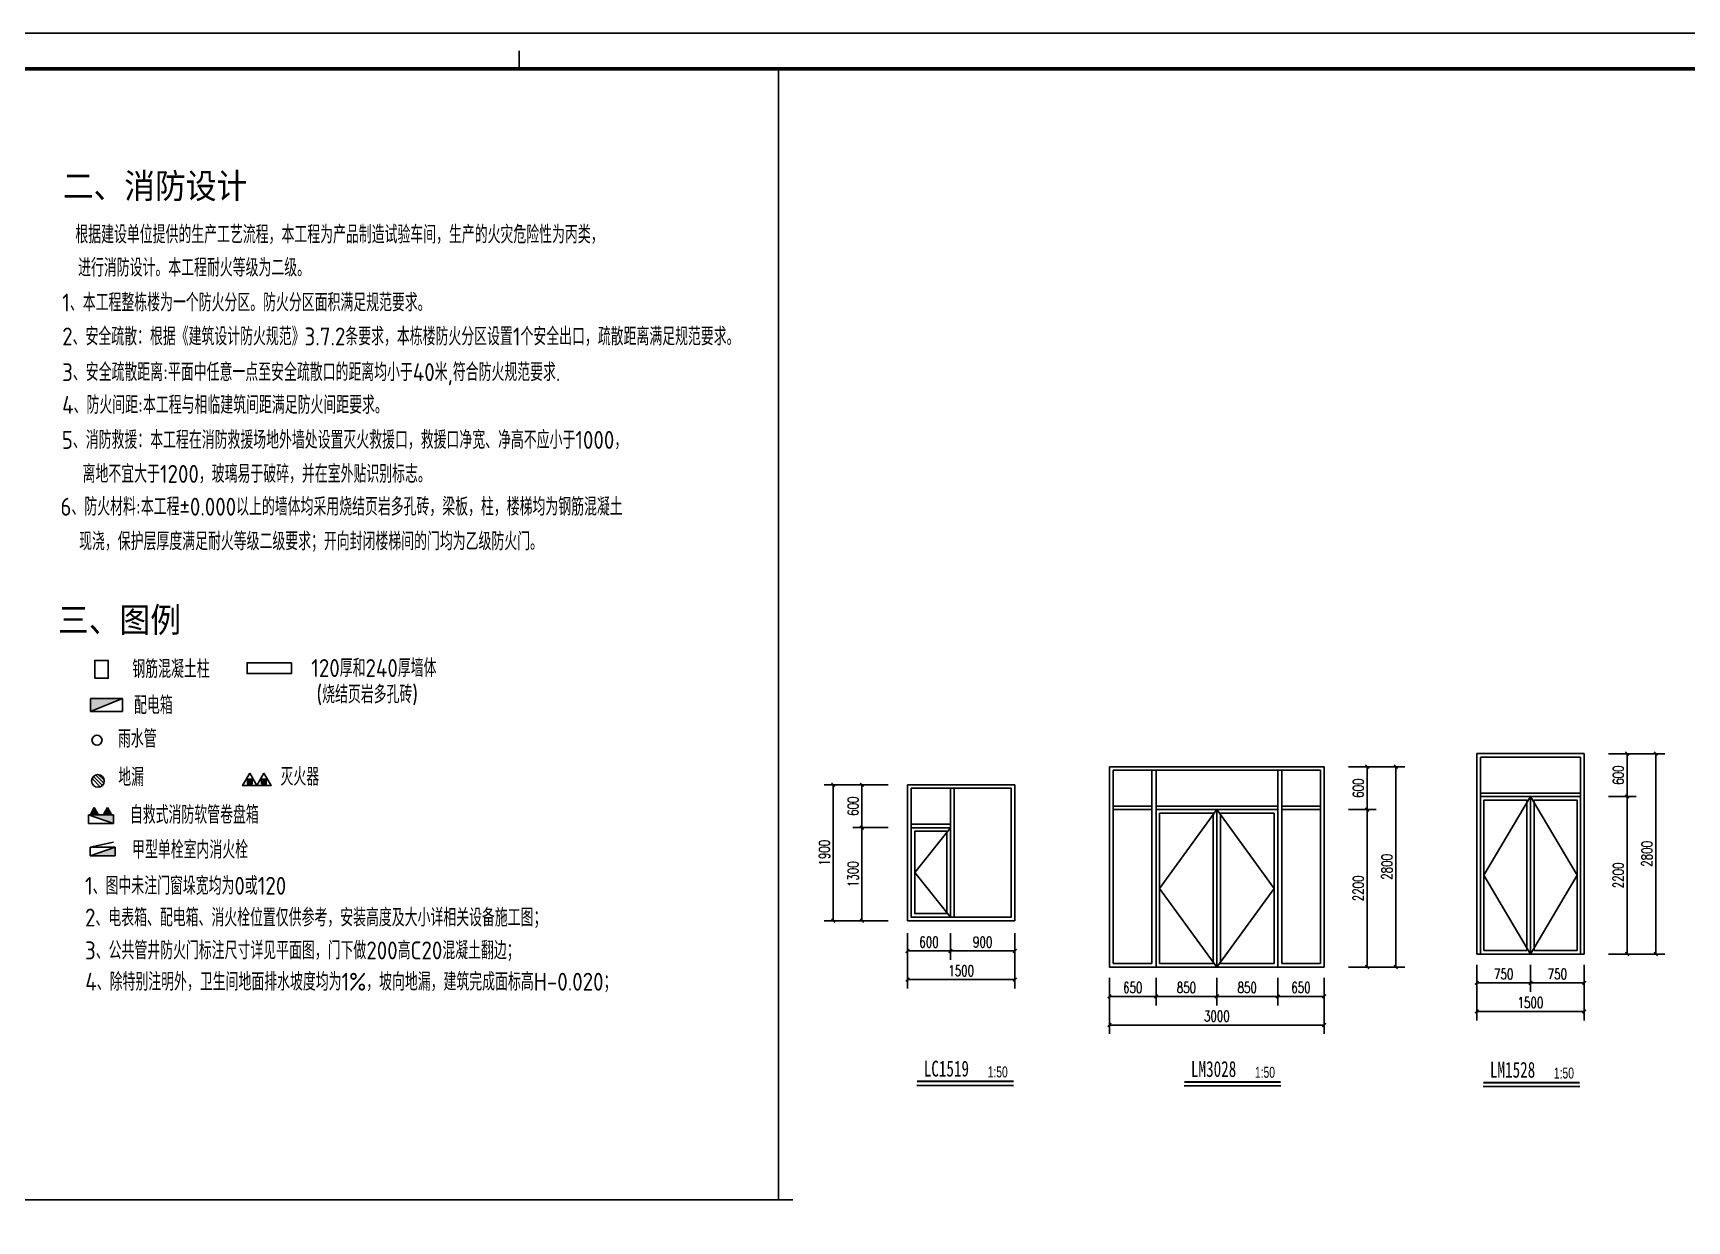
# Model space of a CAD drawing. Extents: x 79570 to 678837, y -1139230 to -612789.
# Drawn here: x 625184 to 648291, y -831999 to -815399 of the extents above; entities that cross this region are included whole.
import ezdxf
from ezdxf.enums import TextEntityAlignment as Align

# ---------------------------------------------------------------- set-up
doc = ezdxf.new("R2010")
doc.units = 0
doc.header["$LTSCALE"] = 1000
doc.header["$MEASUREMENT"] = 0
for name, color, linetype in [('4', 4, 'Continuous'), ('A-立-线.25........ELEV-L.25', 141, 'Continuous'), ('A-立-门窗.........ELEV-DOWD', 146, 'Continuous'), ('A-通-墙...........COMM-WALL', 50, 'Continuous'), ('COLUMN', 255, 'Continuous'), ('DIM_SYMB', 3, 'Continuous'), ('PUB_DIM', 3, 'Continuous'), ('PUB_HATCH', 8, 'Continuous'), ('PUB_TEXT', 7, 'Continuous'), ('VPIPE-雨水', 4, 'Continuous'), ('看线', 4, 'Continuous'), ('结-图框', 6, 'Continuous')]:
    doc.layers.add(name, color=color, linetype=linetype)
doc.layers.add('ys-notprint', color=7, linetype='Continuous', plot=False)
doc.layers.add('结-隐线', color=59, linetype='Continuous', plot=False)
doc.styles.add('_TCH_DIM_T3', font='SIMPLEX', dxfattribs={"width": 0.705882, "bigfont": 'GBCBIG'})
doc.styles.add('HZA', font='GBENOR', dxfattribs={"bigfont": 'GBCBIG'})
doc.styles.add('S721', font='swissel.ttf', dxfattribs={"width": 0.9})
doc.styles.add('宋体', font='FSGB2312.ttf')
doc.styles.add('蓝绿图框', font='', dxfattribs={"width": 0.7})
doc.styles.get('蓝绿图框').set_extended_font_data('SimSun')
doc.dimstyles.new('_TCH_ARCH&&50', dxfattribs={"dimtxt": 148.75, "dimasz": 50, "dimexe": 125, "dimexo": 150, "dimgap": 50, "dimtad": 1, "dimdec": 0, "dimzin": 0, "dimdsep": 46, "dimtxsty": '_TCH_DIM_T3', "dimblk": 'ARCHTICK', "dimcen": 0.09, "dimclrt": 7, "dimazin": 2, "dimtfac": 1, "dimtdec": 0, "dimtix": 1, "dimtmove": 2, "dimatfit": 3, "dimfxl": 1, "dimtolj": 1, "dimtzin": 0, "dimarcsym": 0})

# ---------------------------------------------------------------- blocks, each defined once
blk = doc.blocks.new('d2')
at = {"layer": 'PUB_HATCH'}
blk.add_solid([(-496354, 31806), (-497104, 31806), (-497104, 31506)], dxfattribs=at)
at = {"layer": 'VPIPE-雨水'}
for p, q in [((-496354, 31806), (-497104, 31506)), ((-496354, 31806), (-497104, 31806)), ((-497104, 31806), (-497104, 31506)), ((-496354, 31506), (-496354, 31806)), ((-497104, 31506), (-496354, 31506))]:
    blk.add_line(p, q, dxfattribs=at)
blk = doc.blocks.new('$ATTACHMENT$00000214')
h = blk.add_hatch()
h.set_pattern_fill('ANSI31', color=256, scale=200, style=0)
h.set_pattern_definition([(45, (-38543.802, -6842.639), (-17.67767, 17.67767), [])])
h.paths.add_polyline_path([(-65, 2), (65, 2), (65, -128), (-65, -128)])
for points in [[(0, 172), (-198, -172), (198, -172)], [(-65, 2), (65, 2), (65, -128), (-65, -128)]]:
    blk.add_lwpolyline(points, close=True)
blk = doc.blocks.new('A$C29205C04')
for p, q in [((0, 240), (655, 382)), ((0, 0), (700, 240)), ((700, 240), (0, 240)), ((0, 240), (0, 0)), ((700, 0), (700, 240)), ((0, 0), (700, 0))]:
    blk.add_line(p, q)
at = {"layer": 'PUB_HATCH'}
blk.add_solid([(700, 0), (700, 240), (0, 0)], dxfattribs=at)
blk = doc.blocks.new('$TwtSys$00000434')
for p, q in [((-0.5, 0.5), (-0.5, -0.5)), ((-0.5, -0.5), (0.5, 0.5)), ((0.5, 0.5), (-0.5, 0.5)), ((0.5, -0.5), (0.5, 0.5)), ((-0.5, -0.5), (0.5, -0.5))]:
    blk.add_line(p, q)
blk.add_solid([(0.5, -0.5), (0.5, 0.5), (-0.5, -0.5)])
blk = doc.blocks.new('_FZHK')
blk.add_lwpolyline([(-0.5, -0.5), (0.5, -0.5), (0.5, 0.5), (-0.5, 0.5)], close=True)
blk = doc.blocks.new('template_浙_标准图框A1_A1_0.0000_1bed4683cac0ca9b963c039433737638')
at = {"layer": '结-图框'}
blk.add_line((831, 584), (25, 584), dxfattribs=at)
blk.add_lwpolyline([(0, 0), (841, 0), (841, 594), (0, 594)], close=True, dxfattribs=at)
at = {"layer": '结-图框', "const_width": 1}
blk.add_lwpolyline([(25, 584), (25, 10), (831, 10), (831, 584)], close=True, dxfattribs=at)
at = {"layer": '结-隐线'}
blk.add_line((428, 584), (428, 589), dxfattribs=at)
at = {"color": 6, "style": '蓝绿图框', "width": 0.7}
for tag, p in [('专业审定', (782.48, 167.5)), ('专业审核', (782.48, 158.5)), ('项目经理', (782.48, 149.5)), ('专业负责', (782.48, 140.5)), ('专业校对', (782.48, 131.5)), ('专业设计', (782.48, 122.5)), ('专业制图', (782.48, 113.5))]:
    blk.add_attdef(tag, text='', height=3, dxfattribs=at).set_placement(p, align=Align.MIDDLE)
for tag, height, p in [('日期', 3, (821.45, 113.5)), ('建设单位', 3.5, (796, 97.72)), ('项目名称', 3.5, (796, 76.96)), ('子项名称', 3.5, (796.26, 63.69)), ('图纸名称', 3.5, (796.28, 51.48)), ('图纸名称', 3.5, (796.38, 46.45)), ('图纸名称', 3.5, (796.48, 41.64)), ('项目编号', 3, (796.15, 32.75)), ('图号', 3, (789.2, 23.5)), ('修改版次', 3, (823.75, 23.5))]:
    blk.add_attdef(tag, text='', height=height, dxfattribs=at).set_placement(p, align=Align.MIDDLE_CENTER)
at = {"layer": 'ys-notprint', "color": 6, "style": '蓝绿图框', "width": 0.7}
for tag, p in [('暖通', (21.09, 577.84)), ('电气', (21.02, 564.82)), ('给排水', (21.35, 552.55)), ('结构', (21.47, 539.64)), ('建筑', (21.4, 526.53))]:
    blk.add_attdef(tag, text='', height=2.5, rotation=90.7801, dxfattribs=at).set_placement(p, align=Align.MIDDLE)
blk.add_attdef('设计发图章', text='', height=3, dxfattribs=at).set_placement((747.09, 465.48), align=Align.MIDDLE)
at = {"layer": '结-图框', "style": '蓝绿图框', "width": 0.7}
for tag, p in [('项目经理', (792.5, 572)), ('专业负责', (792.5, 564)), ('专业设计', (792.5, 556))]:
    blk.add_attdef(tag, text='', height=3.5, dxfattribs=at).set_placement(p, align=Align.MIDDLE_CENTER)
blk = doc.blocks.new('_ArchTick')
at = {"color": 0, "linetype": 'ByBlock', "const_width": 0.4}
blk.add_lwpolyline([(-0.5, -0.5), (0.5, 0.5)], dxfattribs=at)
blk = doc.blocks.new('*D2955')
at = {"layer": 'Defpoints', "color": 0, "transparency": 16777216}
for p in [(640223, -828451), (640873, -828451), (640873, -828861)]:
    blk.add_point(p, dxfattribs=at)
at = {"layer": 'PUB_DIM', "color": 0, "lineweight": -2, "transparency": 16777216}
for p, q in [((640223, -828601), (640223, -828986)), ((640873, -828601), (640873, -828986)), ((640223, -828861), (640873, -828861))]:
    blk.add_line(p, q, dxfattribs=at)
at = {"layer": 'PUB_DIM', "color": 0, "lineweight": -2, "transparency": 16777216, "xscale": 50, "yscale": 50, "zscale": 50, "rotation": 180}
blk.add_blockref('_ArchTick', (640223, -828861), dxfattribs=at)
at = {"layer": 'PUB_DIM', "color": 0, "lineweight": -2, "transparency": 16777216, "xscale": 50, "yscale": 50, "zscale": 50}
blk.add_blockref('_ArchTick', (640873, -828861), dxfattribs=at)
at = {"layer": 'PUB_DIM', "color": 7, "transparency": 16777216, "insert": (640548, -828737), "char_height": 148.8, "attachment_point": 5, "style": '_TCH_DIM_T3'}
blk.add_mtext('\\A1;650', dxfattribs=at)
blk = doc.blocks.new('*D2956')
at = {"layer": 'Defpoints', "color": 0, "transparency": 16777216}
for p in [(640873, -828451), (641723, -828451), (641723, -828861)]:
    blk.add_point(p, dxfattribs=at)
at = {"layer": 'PUB_DIM', "color": 0, "lineweight": -2, "transparency": 16777216}
for p, q in [((640873, -828601), (640873, -828986)), ((641723, -828601), (641723, -828986)), ((640873, -828861), (641723, -828861))]:
    blk.add_line(p, q, dxfattribs=at)
at = {"layer": 'PUB_DIM', "color": 0, "lineweight": -2, "transparency": 16777216, "xscale": 50, "yscale": 50, "zscale": 50, "rotation": 180}
blk.add_blockref('_ArchTick', (640873, -828861), dxfattribs=at)
at = {"layer": 'PUB_DIM', "color": 0, "lineweight": -2, "transparency": 16777216, "xscale": 50, "yscale": 50, "zscale": 50}
blk.add_blockref('_ArchTick', (641723, -828861), dxfattribs=at)
at = {"layer": 'PUB_DIM', "color": 7, "transparency": 16777216, "insert": (641298, -828737), "char_height": 148.8, "attachment_point": 5, "style": '_TCH_DIM_T3'}
blk.add_mtext('\\A1;850', dxfattribs=at)
blk = doc.blocks.new('*D2957')
at = {"layer": 'Defpoints', "color": 0, "transparency": 16777216}
for p in [(641723, -828451), (642573, -828451), (642573, -828861)]:
    blk.add_point(p, dxfattribs=at)
at = {"layer": 'PUB_DIM', "color": 0, "lineweight": -2, "transparency": 16777216}
for p, q in [((641723, -828601), (641723, -828986)), ((642573, -828601), (642573, -828986)), ((641723, -828861), (642573, -828861))]:
    blk.add_line(p, q, dxfattribs=at)
at = {"layer": 'PUB_DIM', "color": 0, "lineweight": -2, "transparency": 16777216, "xscale": 50, "yscale": 50, "zscale": 50, "rotation": 180}
blk.add_blockref('_ArchTick', (641723, -828861), dxfattribs=at)
at = {"layer": 'PUB_DIM', "color": 0, "lineweight": -2, "transparency": 16777216, "xscale": 50, "yscale": 50, "zscale": 50}
blk.add_blockref('_ArchTick', (642573, -828861), dxfattribs=at)
at = {"layer": 'PUB_DIM', "color": 7, "transparency": 16777216, "insert": (642148, -828737), "char_height": 148.8, "attachment_point": 5, "style": '_TCH_DIM_T3'}
blk.add_mtext('\\A1;850', dxfattribs=at)
blk = doc.blocks.new('*D2958')
at = {"layer": 'Defpoints', "color": 0, "transparency": 16777216}
for p in [(642573, -828451), (643223, -828451), (643223, -828861)]:
    blk.add_point(p, dxfattribs=at)
at = {"layer": 'PUB_DIM', "color": 0, "lineweight": -2, "transparency": 16777216}
for p, q in [((642573, -828601), (642573, -828986)), ((643223, -828601), (643223, -828986)), ((642573, -828861), (643223, -828861))]:
    blk.add_line(p, q, dxfattribs=at)
at = {"layer": 'PUB_DIM', "color": 0, "lineweight": -2, "transparency": 16777216, "xscale": 50, "yscale": 50, "zscale": 50, "rotation": 180}
blk.add_blockref('_ArchTick', (642573, -828861), dxfattribs=at)
at = {"layer": 'PUB_DIM', "color": 0, "lineweight": -2, "transparency": 16777216, "xscale": 50, "yscale": 50, "zscale": 50}
blk.add_blockref('_ArchTick', (643223, -828861), dxfattribs=at)
at = {"layer": 'PUB_DIM', "color": 7, "transparency": 16777216, "insert": (642898, -828737), "char_height": 148.8, "attachment_point": 5, "style": '_TCH_DIM_T3'}
blk.add_mtext('\\A1;650', dxfattribs=at)
blk = doc.blocks.new('*D2959')
at = {"layer": 'Defpoints', "color": 0, "transparency": 16777216}
for p in [(640223, -828601), (643223, -828601), (643223, -829261)]:
    blk.add_point(p, dxfattribs=at)
at = {"layer": 'PUB_DIM', "color": 0, "lineweight": -2, "transparency": 16777216}
for p, q in [((640223, -828751), (640223, -829386)), ((643223, -828751), (643223, -829386)), ((640223, -829261), (643223, -829261))]:
    blk.add_line(p, q, dxfattribs=at)
at = {"layer": 'PUB_DIM', "color": 0, "lineweight": -2, "transparency": 16777216, "xscale": 50, "yscale": 50, "zscale": 50, "rotation": 180}
blk.add_blockref('_ArchTick', (640223, -829261), dxfattribs=at)
at = {"layer": 'PUB_DIM', "color": 0, "lineweight": -2, "transparency": 16777216, "xscale": 50, "yscale": 50, "zscale": 50}
blk.add_blockref('_ArchTick', (643223, -829261), dxfattribs=at)
at = {"layer": 'PUB_DIM', "color": 7, "transparency": 16777216, "insert": (641723, -829137), "char_height": 148.8, "attachment_point": 5, "style": '_TCH_DIM_T3'}
blk.add_mtext('\\A1;3000', dxfattribs=at)
blk = doc.blocks.new('*D2960')
at = {"layer": 'Defpoints', "color": 0, "transparency": 16777216}
for p in [(643413, -826251), (643823, -826251), (643413, -828451)]:
    blk.add_point(p, dxfattribs=at)
at = {"layer": 'PUB_DIM', "color": 0, "lineweight": -2, "transparency": 16777216}
for p, q in [((643563, -826251), (643948, -826251)), ((643823, -828451), (643823, -826251)), ((643563, -828451), (643948, -828451))]:
    blk.add_line(p, q, dxfattribs=at)
at = {"layer": 'PUB_DIM', "color": 0, "lineweight": -2, "transparency": 16777216, "xscale": 50, "yscale": 50, "zscale": 50}
for p, rotation in [((643823, -826251), 90), ((643823, -828451), 270)]:
    blk.add_blockref('_ArchTick', p, dxfattribs=dict(at, rotation=rotation))
at = {"layer": 'PUB_DIM', "color": 7, "transparency": 16777216, "insert": (643699, -827351), "char_height": 148.8, "attachment_point": 5, "rotation": 90, "style": '_TCH_DIM_T3'}
blk.add_mtext('\\A1;2200', dxfattribs=at)
blk = doc.blocks.new('*D2961')
at = {"layer": 'Defpoints', "color": 0, "transparency": 16777216}
for p in [(643413, -825651), (643823, -825651), (643413, -826251)]:
    blk.add_point(p, dxfattribs=at)
at = {"layer": 'PUB_DIM', "color": 0, "lineweight": -2, "transparency": 16777216}
for p, q in [((643563, -825651), (643948, -825651)), ((643823, -826251), (643823, -825651)), ((643563, -826251), (643948, -826251))]:
    blk.add_line(p, q, dxfattribs=at)
at = {"layer": 'PUB_DIM', "color": 0, "lineweight": -2, "transparency": 16777216, "xscale": 50, "yscale": 50, "zscale": 50}
for p, rotation in [((643823, -825651), 90), ((643823, -826251), 270)]:
    blk.add_blockref('_ArchTick', p, dxfattribs=dict(at, rotation=rotation))
at = {"layer": 'PUB_DIM', "color": 7, "transparency": 16777216, "insert": (643699, -825951), "char_height": 148.8, "attachment_point": 5, "rotation": 90, "style": '_TCH_DIM_T3'}
blk.add_mtext('\\A1;600', dxfattribs=at)
blk = doc.blocks.new('*D2962')
at = {"layer": 'Defpoints', "color": 0, "transparency": 16777216}
for p in [(643563, -825651), (644223, -825651), (643563, -828451)]:
    blk.add_point(p, dxfattribs=at)
at = {"layer": 'PUB_DIM', "color": 0, "lineweight": -2, "transparency": 16777216}
for p, q in [((643713, -825651), (644348, -825651)), ((644223, -828451), (644223, -825651)), ((643713, -828451), (644348, -828451))]:
    blk.add_line(p, q, dxfattribs=at)
at = {"layer": 'PUB_DIM', "color": 0, "lineweight": -2, "transparency": 16777216, "xscale": 50, "yscale": 50, "zscale": 50}
for p, rotation in [((644223, -825651), 90), ((644223, -828451), 270)]:
    blk.add_blockref('_ArchTick', p, dxfattribs=dict(at, rotation=rotation))
at = {"layer": 'PUB_DIM', "color": 7, "transparency": 16777216, "insert": (644099, -827051), "char_height": 148.8, "attachment_point": 5, "rotation": 90, "style": '_TCH_DIM_T3'}
blk.add_mtext('\\A1;2800', dxfattribs=at)
blk = doc.blocks.new('*D2969')
at = {"layer": 'Defpoints', "color": 0, "transparency": 16777216}
for p in [(637401, -827826), (638001, -827826), (638001, -828226)]:
    blk.add_point(p, dxfattribs=at)
at = {"layer": 'PUB_DIM', "color": 0, "lineweight": -2, "transparency": 16777216}
for p, q in [((637401, -827976), (637401, -828351)), ((638001, -827976), (638001, -828351)), ((637401, -828226), (638001, -828226))]:
    blk.add_line(p, q, dxfattribs=at)
at = {"layer": 'PUB_DIM', "color": 0, "lineweight": -2, "transparency": 16777216, "xscale": 50, "yscale": 50, "zscale": 50, "rotation": 180}
blk.add_blockref('_ArchTick', (637401, -828226), dxfattribs=at)
at = {"layer": 'PUB_DIM', "color": 0, "lineweight": -2, "transparency": 16777216, "xscale": 50, "yscale": 50, "zscale": 50}
blk.add_blockref('_ArchTick', (638001, -828226), dxfattribs=at)
at = {"layer": 'PUB_DIM', "color": 7, "transparency": 16777216, "insert": (637701, -828102), "char_height": 148.8, "attachment_point": 5, "style": '_TCH_DIM_T3'}
blk.add_mtext('\\A1;600', dxfattribs=at)
blk = doc.blocks.new('*D2970')
at = {"layer": 'Defpoints', "color": 0, "transparency": 16777216}
for p in [(638001, -827826), (638901, -827826), (638901, -828226)]:
    blk.add_point(p, dxfattribs=at)
at = {"layer": 'PUB_DIM', "color": 0, "lineweight": -2, "transparency": 16777216}
for p, q in [((638001, -827976), (638001, -828351)), ((638901, -827976), (638901, -828351)), ((638001, -828226), (638901, -828226))]:
    blk.add_line(p, q, dxfattribs=at)
at = {"layer": 'PUB_DIM', "color": 0, "lineweight": -2, "transparency": 16777216, "xscale": 50, "yscale": 50, "zscale": 50, "rotation": 180}
blk.add_blockref('_ArchTick', (638001, -828226), dxfattribs=at)
at = {"layer": 'PUB_DIM', "color": 0, "lineweight": -2, "transparency": 16777216, "xscale": 50, "yscale": 50, "zscale": 50}
blk.add_blockref('_ArchTick', (638901, -828226), dxfattribs=at)
at = {"layer": 'PUB_DIM', "color": 7, "transparency": 16777216, "insert": (638451, -828102), "char_height": 148.8, "attachment_point": 5, "style": '_TCH_DIM_T3'}
blk.add_mtext('\\A1;900', dxfattribs=at)
blk = doc.blocks.new('*D2971')
at = {"layer": 'Defpoints', "color": 0, "transparency": 16777216}
for p in [(637401, -827976), (638901, -827976), (638901, -828626)]:
    blk.add_point(p, dxfattribs=at)
at = {"layer": 'PUB_DIM', "color": 0, "lineweight": -2, "transparency": 16777216}
for p, q in [((637401, -828126), (637401, -828751)), ((638901, -828126), (638901, -828751)), ((637401, -828626), (638901, -828626))]:
    blk.add_line(p, q, dxfattribs=at)
at = {"layer": 'PUB_DIM', "color": 0, "lineweight": -2, "transparency": 16777216, "xscale": 50, "yscale": 50, "zscale": 50, "rotation": 180}
blk.add_blockref('_ArchTick', (637401, -828626), dxfattribs=at)
at = {"layer": 'PUB_DIM', "color": 0, "lineweight": -2, "transparency": 16777216, "xscale": 50, "yscale": 50, "zscale": 50}
blk.add_blockref('_ArchTick', (638901, -828626), dxfattribs=at)
at = {"layer": 'PUB_DIM', "color": 7, "transparency": 16777216, "insert": (638151, -828502), "char_height": 148.8, "attachment_point": 5, "style": '_TCH_DIM_T3'}
blk.add_mtext('\\A1;1500', dxfattribs=at)
blk = doc.blocks.new('*D2972')
at = {"layer": 'Defpoints', "color": 0, "transparency": 16777216}
for p in [(636764, -826503), (637282, -826503), (637282, -827803)]:
    blk.add_point(p, dxfattribs=at)
at = {"layer": 'PUB_DIM', "color": 0, "lineweight": -2, "transparency": 16777216}
for p, q in [((637132, -826503), (636639, -826503)), ((636764, -827803), (636764, -826503)), ((637132, -827803), (636639, -827803))]:
    blk.add_line(p, q, dxfattribs=at)
at = {"layer": 'PUB_DIM', "color": 0, "lineweight": -2, "transparency": 16777216, "xscale": 50, "yscale": 50, "zscale": 50}
for p, rotation in [((636764, -826503), 90), ((636764, -827803), 270)]:
    blk.add_blockref('_ArchTick', p, dxfattribs=dict(at, rotation=rotation))
at = {"layer": 'PUB_DIM', "color": 7, "transparency": 16777216, "insert": (636640, -827153), "char_height": 148.8, "attachment_point": 5, "rotation": 90, "style": '_TCH_DIM_T3'}
blk.add_mtext('\\A1;1300', dxfattribs=at)
blk = doc.blocks.new('*D2973')
at = {"layer": 'Defpoints', "color": 0, "transparency": 16777216}
for p in [(636764, -825903), (637282, -825903), (637282, -826503)]:
    blk.add_point(p, dxfattribs=at)
at = {"layer": 'PUB_DIM', "color": 0, "lineweight": -2, "transparency": 16777216}
for p, q in [((637132, -825903), (636639, -825903)), ((636764, -826503), (636764, -825903)), ((637132, -826503), (636639, -826503))]:
    blk.add_line(p, q, dxfattribs=at)
at = {"layer": 'PUB_DIM', "color": 0, "lineweight": -2, "transparency": 16777216, "xscale": 50, "yscale": 50, "zscale": 50}
for p, rotation in [((636764, -825903), 90), ((636764, -826503), 270)]:
    blk.add_blockref('_ArchTick', p, dxfattribs=dict(at, rotation=rotation))
at = {"layer": 'PUB_DIM', "color": 7, "transparency": 16777216, "insert": (636640, -826203), "char_height": 148.8, "attachment_point": 5, "rotation": 90, "style": '_TCH_DIM_T3'}
blk.add_mtext('\\A1;600', dxfattribs=at)
blk = doc.blocks.new('*D2974')
at = {"layer": 'Defpoints', "color": 0, "transparency": 16777216}
for p in [(636364, -825903), (637132, -825903), (637132, -827803)]:
    blk.add_point(p, dxfattribs=at)
at = {"layer": 'PUB_DIM', "color": 0, "lineweight": -2, "transparency": 16777216}
for p, q in [((636982, -825903), (636239, -825903)), ((636364, -827803), (636364, -825903)), ((636982, -827803), (636239, -827803))]:
    blk.add_line(p, q, dxfattribs=at)
at = {"layer": 'PUB_DIM', "color": 0, "lineweight": -2, "transparency": 16777216, "xscale": 50, "yscale": 50, "zscale": 50}
for p, rotation in [((636364, -825903), 90), ((636364, -827803), 270)]:
    blk.add_blockref('_ArchTick', p, dxfattribs=dict(at, rotation=rotation))
at = {"layer": 'PUB_DIM', "color": 7, "transparency": 16777216, "insert": (636240, -826853), "char_height": 148.8, "attachment_point": 5, "rotation": 90, "style": '_TCH_DIM_T3'}
blk.add_mtext('\\A1;1900', dxfattribs=at)
blk = doc.blocks.new('*D2985')
at = {"layer": 'Defpoints', "color": 0, "transparency": 16777216}
for p in [(647045, -826069), (647455, -826069), (647045, -828269)]:
    blk.add_point(p, dxfattribs=at)
at = {"layer": 'PUB_DIM', "color": 0, "lineweight": -2, "transparency": 16777216}
for p, q in [((647195, -826069), (647580, -826069)), ((647455, -828269), (647455, -826069)), ((647195, -828269), (647580, -828269))]:
    blk.add_line(p, q, dxfattribs=at)
at = {"layer": 'PUB_DIM', "color": 0, "lineweight": -2, "transparency": 16777216, "xscale": 50, "yscale": 50, "zscale": 50}
for p, rotation in [((647455, -826069), 90), ((647455, -828269), 270)]:
    blk.add_blockref('_ArchTick', p, dxfattribs=dict(at, rotation=rotation))
at = {"layer": 'PUB_DIM', "color": 7, "transparency": 16777216, "insert": (647331, -827169), "char_height": 148.8, "attachment_point": 5, "rotation": 90, "style": '_TCH_DIM_T3'}
blk.add_mtext('\\A1;2200', dxfattribs=at)
blk = doc.blocks.new('*D2986')
at = {"layer": 'Defpoints', "color": 0, "transparency": 16777216}
for p in [(647045, -825469), (647455, -825469), (647045, -826069)]:
    blk.add_point(p, dxfattribs=at)
at = {"layer": 'PUB_DIM', "color": 0, "lineweight": -2, "transparency": 16777216}
for p, q in [((647195, -825469), (647580, -825469)), ((647455, -826069), (647455, -825469)), ((647195, -826069), (647580, -826069))]:
    blk.add_line(p, q, dxfattribs=at)
at = {"layer": 'PUB_DIM', "color": 0, "lineweight": -2, "transparency": 16777216, "xscale": 50, "yscale": 50, "zscale": 50}
for p, rotation in [((647455, -825469), 90), ((647455, -826069), 270)]:
    blk.add_blockref('_ArchTick', p, dxfattribs=dict(at, rotation=rotation))
at = {"layer": 'PUB_DIM', "color": 7, "transparency": 16777216, "insert": (647331, -825769), "char_height": 148.8, "attachment_point": 5, "rotation": 90, "style": '_TCH_DIM_T3'}
blk.add_mtext('\\A1;600', dxfattribs=at)
blk = doc.blocks.new('*D2987')
at = {"layer": 'Defpoints', "color": 0, "transparency": 16777216}
for p in [(647195, -825469), (647855, -825469), (647195, -828269)]:
    blk.add_point(p, dxfattribs=at)
at = {"layer": 'PUB_DIM', "color": 0, "lineweight": -2, "transparency": 16777216}
for p, q in [((647345, -825469), (647980, -825469)), ((647855, -828269), (647855, -825469)), ((647345, -828269), (647980, -828269))]:
    blk.add_line(p, q, dxfattribs=at)
at = {"layer": 'PUB_DIM', "color": 0, "lineweight": -2, "transparency": 16777216, "xscale": 50, "yscale": 50, "zscale": 50}
for p, rotation in [((647855, -825469), 90), ((647855, -828269), 270)]:
    blk.add_blockref('_ArchTick', p, dxfattribs=dict(at, rotation=rotation))
at = {"layer": 'PUB_DIM', "color": 7, "transparency": 16777216, "insert": (647731, -826869), "char_height": 148.8, "attachment_point": 5, "rotation": 90, "style": '_TCH_DIM_T3'}
blk.add_mtext('\\A1;2800', dxfattribs=at)
blk = doc.blocks.new('*D2988')
at = {"layer": 'Defpoints', "color": 0, "transparency": 16777216}
for p in [(645355, -828269), (646105, -828269), (646105, -828672)]:
    blk.add_point(p, dxfattribs=at)
at = {"layer": 'PUB_DIM', "color": 0, "lineweight": -2, "transparency": 16777216}
for p, q in [((645355, -828419), (645355, -828797)), ((646105, -828419), (646105, -828797)), ((645355, -828672), (646105, -828672))]:
    blk.add_line(p, q, dxfattribs=at)
at = {"layer": 'PUB_DIM', "color": 0, "lineweight": -2, "transparency": 16777216, "xscale": 50, "yscale": 50, "zscale": 50, "rotation": 180}
blk.add_blockref('_ArchTick', (645355, -828672), dxfattribs=at)
at = {"layer": 'PUB_DIM', "color": 0, "lineweight": -2, "transparency": 16777216, "xscale": 50, "yscale": 50, "zscale": 50}
blk.add_blockref('_ArchTick', (646105, -828672), dxfattribs=at)
at = {"layer": 'PUB_DIM', "color": 7, "transparency": 16777216, "insert": (645730, -828548), "char_height": 148.8, "attachment_point": 5, "style": '_TCH_DIM_T3'}
blk.add_mtext('\\A1;750', dxfattribs=at)
blk = doc.blocks.new('*D2989')
at = {"layer": 'Defpoints', "color": 0, "transparency": 16777216}
for p in [(646105, -828269), (646855, -828269), (646855, -828672)]:
    blk.add_point(p, dxfattribs=at)
at = {"layer": 'PUB_DIM', "color": 0, "lineweight": -2, "transparency": 16777216}
for p, q in [((646105, -828419), (646105, -828797)), ((646855, -828419), (646855, -828797)), ((646105, -828672), (646855, -828672))]:
    blk.add_line(p, q, dxfattribs=at)
at = {"layer": 'PUB_DIM', "color": 0, "lineweight": -2, "transparency": 16777216, "xscale": 50, "yscale": 50, "zscale": 50, "rotation": 180}
blk.add_blockref('_ArchTick', (646105, -828672), dxfattribs=at)
at = {"layer": 'PUB_DIM', "color": 0, "lineweight": -2, "transparency": 16777216, "xscale": 50, "yscale": 50, "zscale": 50}
blk.add_blockref('_ArchTick', (646855, -828672), dxfattribs=at)
at = {"layer": 'PUB_DIM', "color": 7, "transparency": 16777216, "insert": (646480, -828548), "char_height": 148.8, "attachment_point": 5, "style": '_TCH_DIM_T3'}
blk.add_mtext('\\A1;750', dxfattribs=at)
blk = doc.blocks.new('*D2990')
at = {"layer": 'Defpoints', "color": 0, "transparency": 16777216}
for p in [(645355, -828419), (646855, -828419), (646855, -829072)]:
    blk.add_point(p, dxfattribs=at)
at = {"layer": 'PUB_DIM', "color": 0, "lineweight": -2, "transparency": 16777216}
for p, q in [((645355, -828569), (645355, -829197)), ((646855, -828569), (646855, -829197)), ((645355, -829072), (646855, -829072))]:
    blk.add_line(p, q, dxfattribs=at)
at = {"layer": 'PUB_DIM', "color": 0, "lineweight": -2, "transparency": 16777216, "xscale": 50, "yscale": 50, "zscale": 50, "rotation": 180}
blk.add_blockref('_ArchTick', (645355, -829072), dxfattribs=at)
at = {"layer": 'PUB_DIM', "color": 0, "lineweight": -2, "transparency": 16777216, "xscale": 50, "yscale": 50, "zscale": 50}
blk.add_blockref('_ArchTick', (646855, -829072), dxfattribs=at)
at = {"layer": 'PUB_DIM', "color": 7, "transparency": 16777216, "insert": (646105, -828948), "char_height": 148.8, "attachment_point": 5, "style": '_TCH_DIM_T3'}
blk.add_mtext('\\A1;1500', dxfattribs=at)

msp = doc.modelspace()

# ---------------------------------------------------------------- linework, layer by layer
at = {"layer": '4', "color": 8}
for p, q in [((635600.3, -815898.6), (635600.3, -831701.9)), ((611875.5, -831701.9), (635801.2, -831701.9))]:
    msp.add_line(p, q, dxfattribs=at)
at = {"layer": 'A-立-线.25........ELEV-L.25'}
for p, q in [((645355.3, -825468.7), (645355.3, -828268.7)), ((646855.3, -825468.7), (645355.3, -825468.7)), ((645355.3, -825518.7), (645355.3, -828268.7)), ((646855.3, -825468.7), (646855.3, -828268.7)), ((640223.1, -825650.9), (640223.1, -828450.9)), ((643223.1, -825650.9), (640223.1, -825650.9)), ((643223.1, -825650.9), (643223.1, -828450.9)), ((638901.4, -825903.1), (637401.4, -825903.1)), ((637401.4, -825903.1), (637401.4, -827803.1)), ((638901.4, -825903.1), (638901.4, -827803.1)), ((637401.4, -827803.1), (638901.4, -827803.1)), ((645355.3, -828268.7), (646855.3, -828268.7)), ((640223.1, -828450.9), (643223.1, -828450.9))]:
    msp.add_line(p, q, dxfattribs=at)
at = {"layer": 'A-立-门窗.........ELEV-DOWD'}
for p, q in [((645405.3, -825518.7), (646805.3, -825518.7)), ((645405.3, -828268.7), (645405.3, -825518.7)), ((646805.3, -825518.7), (646805.3, -828268.7)), ((646805.3, -825518.7), (646805.3, -828268.7)), ((640273.1, -825700.9), (643173.1, -825700.9)), ((640273.1, -828400.9), (640273.1, -825700.9)), ((640813.1, -825700.9), (640813.1, -828400.9)), ((640873.1, -825700.9), (640873.1, -828450.9)), ((642573.1, -825700.9), (642573.1, -828450.9)), ((642633.1, -825700.9), (642633.1, -828400.9)), ((643173.1, -825700.9), (643173.1, -828400.9)), ((638001.4, -825953.1), (638001.4, -827753.1)), ((638051.4, -825953.1), (638051.4, -827753.1)), ((646805.3, -826018.7), (645405.3, -826018.7)), ((640813.1, -826200.9), (640273.1, -826200.9)), ((640813.1, -826250.9), (640273.1, -826250.9)), ((642573.1, -826200.9), (640873.1, -826200.9)), ((642573.1, -826250.9), (640873.1, -826250.9)), ((641723.1, -826250.9), (641723.1, -828450.9)), ((643173.1, -826200.9), (642633.1, -826200.9)), ((643173.1, -826250.9), (642633.1, -826250.9)), ((646805.3, -826068.7), (645405.3, -826068.7)), ((646105.3, -826068.7), (645455.3, -827168.7)), ((646105.3, -826068.7), (646105.3, -828268.7)), ((646105.3, -826068.7), (646755.3, -827168.7)), ((638001.4, -826453.1), (637451.4, -826453.1)), ((638001.4, -826503.1), (637451.4, -826503.1)), ((645455.3, -827168.7), (646105.3, -828268.7)), ((646755.3, -827168.7), (646105.3, -828268.7)), ((640813.1, -828400.9), (640273.1, -828400.9)), ((643173.1, -828400.9), (642633.1, -828400.9))]:
    msp.add_line(p, q, dxfattribs=at)
for points in [[(637451.4, -825953.1), (638851.4, -825953.1), (638851.4, -827753.1), (637451.4, -827753.1)], [(645455.3, -828218.7), (646055.3, -828218.7), (646055.3, -826118.7), (645455.3, -826118.7)], [(646755.3, -828218.7), (646155.3, -828218.7), (646155.3, -826118.7), (646755.3, -826118.7)], [(640923.1, -828400.9), (641673.1, -828400.9), (641673.1, -826300.9), (640923.1, -826300.9)], [(642523.1, -828400.9), (641773.1, -828400.9), (641773.1, -826300.9), (642523.1, -826300.9)], [(637501.4, -826553.1), (637951.4, -826553.1), (637951.4, -827703.1), (637501.4, -827703.1)]]:
    msp.add_lwpolyline(points, close=True, dxfattribs=at)
for points in [[(641723.1, -826250.9), (642523.1, -827350.9), (641723.1, -828450.9), (640923.1, -827350.9), (641723.1, -826250.9)], [(638001.4, -826503.1), (637501.4, -827128.1), (638001.4, -827753.1)]]:
    msp.add_lwpolyline(points, dxfattribs=at)
at = {"layer": 'A-通-墙...........COMM-WALL', "elevation": 0}
msp.add_lwpolyline([(628794.1, -824198.9), (628794.1, -824349.1), (628173.5, -824349.1), (628173.5, -824198.9)], close=True, dxfattribs=at)
at = {"layer": 'DIM_SYMB', "const_width": 28.4}
for points in [[(637533.6, -830049.6), (638882.4, -830049.6)], [(641267.3, -830055.4), (642616.1, -830055.4)], [(645444.4, -830065.7), (646793.2, -830065.7)]]:
    msp.add_lwpolyline(points, dxfattribs=at)
at = {"layer": 'DIM_SYMB'}
for points in [[(637533.6, -830106.3), (638882.4, -830106.3)], [(641267.3, -830112.1), (642616.1, -830112.1)], [(645444.4, -830122.4), (646793.2, -830122.4)]]:
    msp.add_lwpolyline(points, dxfattribs=at)
at = {"layer": '看线', "color": 4, "linetype": 'ByBlock'}
for p, q in [((626008.2, -825816.9, 0), (626122.8, -825931.5, 0)), ((626027.6, -825787.5, 0), (626152.2, -825912.1, 0)), ((626059.6, -825768.2, 0), (626172, -825880.6, 0)), ((626100.6, -825763.3, 0), (626176.4, -825839.1, 0))]:
    msp.add_line(p, q, dxfattribs=at)
at = {"layer": '看线', "color": 180, "linetype": 'ByBlock'}
for p, q in [((626008.2, -825816.9, 0), (626122.8, -825931.5, 0)), ((626027.6, -825787.5, 0), (626152.2, -825912.1, 0)), ((626059.6, -825768.2, 0), (626172, -825880.6, 0)), ((626100.6, -825763.3, 0), (626176.4, -825839.1, 0))]:
    msp.add_line(p, q, dxfattribs=at)
at = {"layer": '看线', "color": 4, "linetype": 'ByBlock'}
for centre, radius in [((626077.4, -825281.7, 0), 70.3), ((626089.9, -825849.8, 0), 88.1), ((626089.9, -825849.8, 0), 88.1)]:
    msp.add_circle(centre, radius, dxfattribs=at)

# ---------------------------------------------------------------- block references
at = {"layer": '4', "xscale": 50, "yscale": 50, "zscale": 50}
msp.add_blockref('template_浙_标准图框A1_A1_0.0000_1bed4683cac0ca9b963c039433737638', (610575.9, -845098.6), dxfattribs=at)
at = {"layer": 'COLUMN', "xscale": 187.5, "yscale": 249.9997615814209, "zscale": 249.9997615814209}
msp.add_blockref('_FZHK', (626140.5, -824290.2, 0), dxfattribs=at)
at = {"layer": 'VPIPE-雨水', "linetype": 'Continuous', "xscale": 0.6000000000058208, "yscale": 0.6000000000058208, "zscale": 0.6000000000058208}
msp.add_blockref('d2', (924246.7, -843781.8, 0), dxfattribs=at)
at = {"layer": 'VPIPE-雨水'}
for name, p, xscale, yscale, zscale, rotation in [('$ATTACHMENT$00000214', (628211.1, -825828.4, 0), 0.5, -0.5, 0.5, 180), ('$ATTACHMENT$00000214', (628409.5, -825828.4, 0), 0.5, -0.5, 0.5, 180), ('$ATTACHMENT$00000214', (626224.4, -826265.3, 0), 0.25, -0.25, 0.25, 180), ('$TwtSys$00000434', (626132.1, -826383.4, 0), -350, 120, 350, 179.9999949910435)]:
    msp.add_blockref(name, p, dxfattribs=dict(at, xscale=xscale, yscale=yscale, zscale=zscale, rotation=rotation))
for name, p, xscale, yscale, zscale in [('$ATTACHMENT$00000214', (626039.8, -826265.3, 0), 0.25, 0.25, 0.25), ('A$C29205C04', (625980.4, -826896.2, 0), 0.5, 0.5, 0.5)]:
    msp.add_blockref(name, p, dxfattribs=dict(at, xscale=xscale, yscale=yscale, zscale=zscale))

# ---------------------------------------------------------------- texts
at = {"style": 'S721', "width": 0.9}
for s, p in [('二、消防设计', (626888.6, -817534.1, 0)), ('三、图例', (626392.9, -823598.9, 0))]:
    msp.add_text(s, height=350, dxfattribs=at).set_placement(p, align=Align.MIDDLE_CENTER)
at = {"style": 'HZA'}
for s, p in [('根据建设单位提供的生产工艺流程，本工程为产品制造试验车间，生产的火灾危险性为丙类，', (625775, -818338.8)), ('进行消防设计。本工程耐火等级为二级。', (625813.5, -818802.1)), ('1、本工程整栋楼为一个防火分区。防火分区面积满足规范要求。', (625591.8, -819288.8)), ('2、安全疏散：根据《建筑设计防火规范》3.7.2条要求，本栋楼防火分区设置1个安全出口，疏散距离满足规范要求。', (625591.8, -819763.8)), ('3、安全疏散距离:平面中任意一点至安全疏散口的距离均小于40米,符合防火规范要求.', (625590.7, -820262.5)), ('4、防火间距:本工程与相临建筑间距满足防火间距要求。', (625590.7, -820720.4)), ('5、消防救援：本工程在消防救援场地外墙处设置灭火救援口，救援口净宽、净高不应小于1000，', (625585.4, -821209.2, 0)), ('离地不宜大于1200，玻璃易于破碎，并在室外贴识别标志。', (625876.7, -821684.2, 0)), ('6、防火材料:本工程%%P0.000以上的墙体均采用烧结页岩多孔砖，梁板，柱，楼梯均为钢筋混凝土', (625566.5, -822142.5)), ('现浇，保护层厚度满足耐火等级二级要求；开向封闭楼梯间的门均为乙级防火门。', (625827.8, -822626.5)), ('钢筋混凝土柱', (626571.9, -824411.3, 0)), ('120厚和240厚墙体', (629071, -824397.3, 0)), ('配电箱', (626595.1, -824917.1, 0)), ('(烧结页岩多孔砖)', (629143.5, -824765.5, 0)), ('雨水管', (626370.5, -825385.5, 0)), ('地漏', (626374.9, -825922, 0)), ('灭火器', (628640.9, -825915.6, 0)), ('自救式消防软管卷盘箱', (626536.6, -826448.6, 0)), ('甲型单栓室内消火栓', (626568, -826936.4, 0)), ('1、图中未注门窗垛宽均为0或120', (625910.5, -827440, 0)), ('2、电表箱、配电箱、消火栓位置仅供参考，安装高度及大小详相关设备施工图；', (625910.5, -827884.2, 0)), ('3、公共管井防火门标注尺寸详见平面图，门下做200高C20混凝土翻边；', (625910.5, -828343.6, 0)), ('4、除特别注明外，卫生间地面排水坡度均为1%%%，坡向地漏，建筑完成面标高H-0.020；', (625914.1, -828781, 0))]:
    msp.add_text(s, height=250, dxfattribs=at).set_placement(p)
at = {"layer": 'PUB_TEXT', "width": 0.7}
for s, height, style, p in [('LC1519', 221.47, '蓝绿图框', (637627.9, -829980.8)), ('1:50', 153.8, '宋体', (638521.3, -829992.9)), ('LM3028', 221.47, '蓝绿图框', (641361.6, -829986.6)), ('1:50', 153.8, '宋体', (642255, -829998.7)), ('LM1528', 221.47, '蓝绿图框', (645538.7, -829996.9)), ('1:50', 153.8, '宋体', (646432.1, -830009))]:
    msp.add_text(s, height=height, dxfattribs=dict(at, style=style)).set_placement(p)

# ---------------------------------------------------------------- dimensions: what is measured, and where the dimension line sits
at = {"layer": 'PUB_DIM'}
for p1, p2, distance, picture, middle in [((647044.8, -826068.7), (647044.8, -825468.7), -410.6, '*D2986', (647331, -825768.7)), ((647194.8, -828268.7), (647194.8, -825468.7), -660.6, '*D2987', (647731, -826868.7)), ((643412.6, -826250.9), (643412.6, -825650.9), -410.6, '*D2961', (643698.8, -825950.9)), ((643562.6, -828450.9), (643562.6, -825650.9), -660.6, '*D2962', (644098.8, -827050.9)), ((637131.6, -827803.1), (637131.6, -825903.1), 767.3, '*D2974', (636239.9, -826853.1)), ((637281.6, -826503.1), (637281.6, -825903.1), 517.3, '*D2973', (636639.9, -826203.1)), ((647044.8, -828268.7), (647044.8, -826068.7), -410.6, '*D2985', (647331, -827168.7)), ((643412.6, -828450.9), (643412.6, -826250.9), -410.6, '*D2960', (643698.8, -827350.9)), ((637281.6, -827803.1), (637281.6, -826503.1), 517.3, '*D2972', (636639.9, -827153.1)), ((637401.4, -827825.8), (638001.4, -827825.8), -400.1, '*D2969', (637701.4, -828101.5)), ((638001.4, -827825.8), (638901.4, -827825.8), -400.1, '*D2970', (638451.4, -828101.5)), ((637401.4, -827975.8), (638901.4, -827975.8), -650.1, '*D2971', (638151.4, -828501.5)), ((645355.3, -828268.7), (646105.3, -828268.7), -403.7, '*D2988', (645730.3, -828548)), ((646105.3, -828268.7), (646855.3, -828268.7), -403.7, '*D2989', (646480.3, -828548)), ((640223.1, -828450.9), (640873.1, -828450.9), -410.5, '*D2955', (640548.1, -828737)), ((640873.1, -828450.9), (641723.1, -828450.9), -410.5, '*D2956', (641298.1, -828737)), ((641723.1, -828450.9), (642573.1, -828450.9), -410.5, '*D2957', (642148.1, -828737)), ((642573.1, -828450.9), (643223.1, -828450.9), -410.5, '*D2958', (642898.1, -828737)), ((645355.3, -828418.7), (646855.3, -828418.7), -653.7, '*D2990', (646105.3, -828948)), ((640223.1, -828600.9), (643223.1, -828600.9), -660.5, '*D2959', (641723.1, -829137))]:
    dim = msp.add_aligned_dim(p1=p1, p2=p2, distance=distance, dimstyle='_TCH_ARCH&&50', dxfattribs=at)
    dim.commit()
    dim.dimension.update_dxf_attribs({"geometry": picture, "text_midpoint": middle})

doc.saveas('drawing.dxf')
